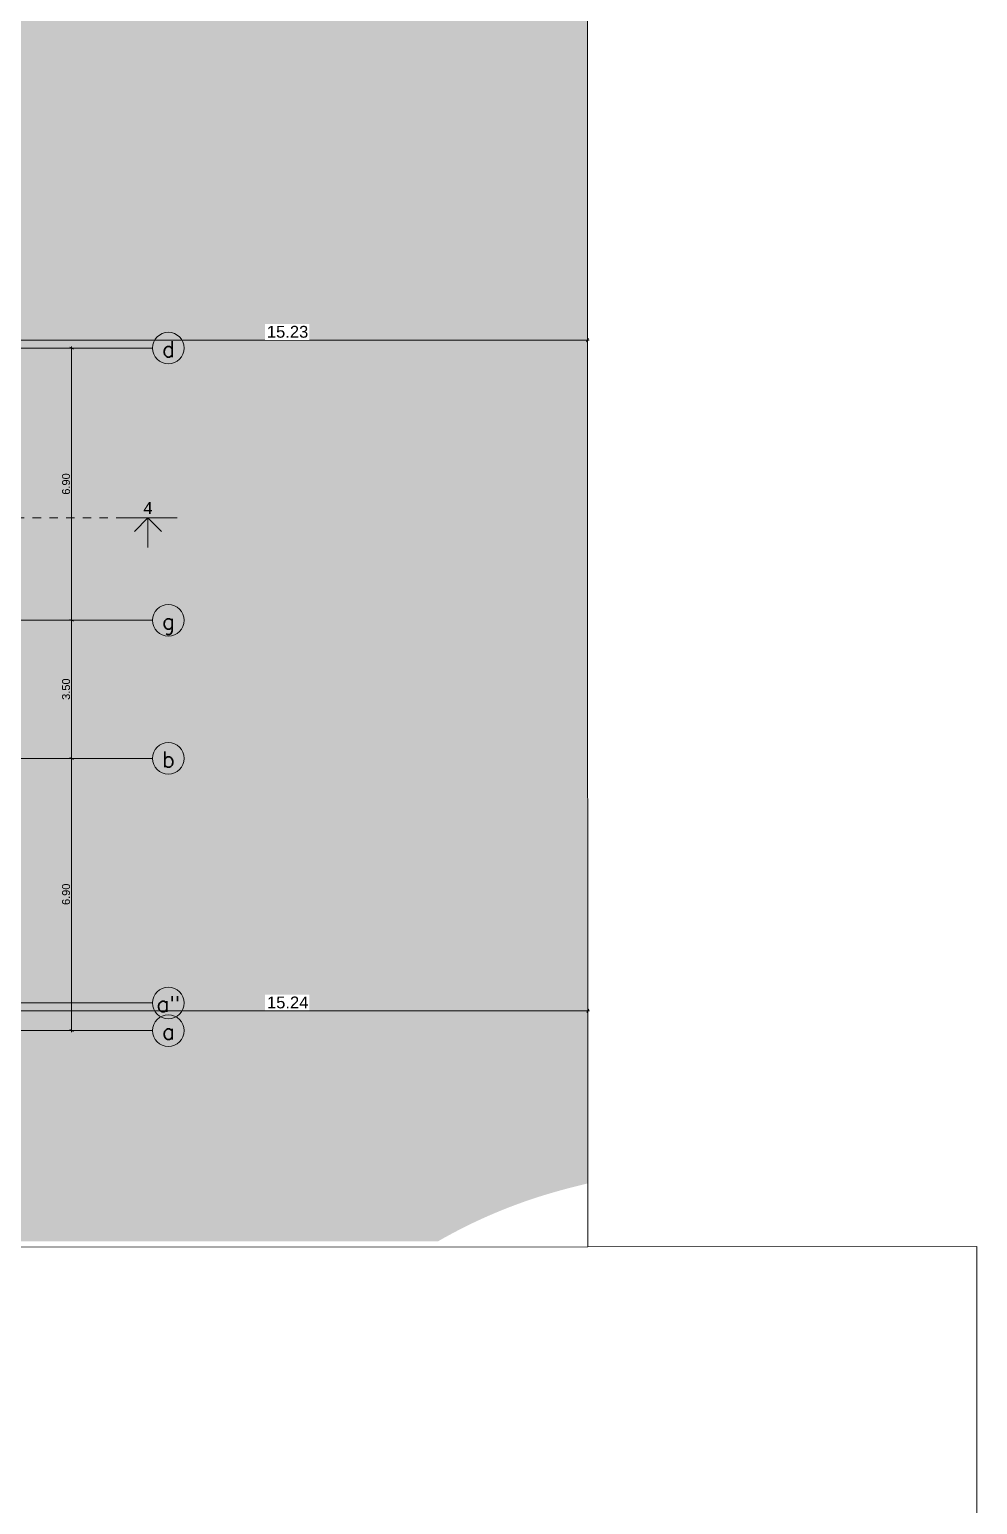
# Model space of a CAD drawing. Header units: millimetres. Extents: x 475616349 to 476941521, y 4620115302 to 4621446928.
# Drawn here: x 476540494 to 476564520, y 4620370351 to 4620407739 of the extents above; entities that cross this region are included whole.
import ezdxf

# ---------------------------------------------------------------- set-up
doc = ezdxf.new("R2010")
doc.units = ezdxf.units.MM
doc.header["$MEASUREMENT"] = 0
doc.set_wipeout_variables(frame=1)
doc.linetypes.add('Dashed', pattern=[423.333333, 211.666667, -211.666667])
doc.linetypes.add('Wipeout_Contour', pattern=[1000, 0, -1000])
for name, color, linetype, lineweight in [('0_Pen_No__42_Pen_No__250_Pen_No__5', 5, 'Continuous', 0), ('Annotation - Text_Pen_No__7_Pen_No__5', 5, 'Continuous', 0), ('New_._Pen_No__1', 1, 'Continuous', 0), ('New_shenobebi_Pen_No__1', 1, 'Continuous', 0), ('New_zoma_Pen_No__1', 1, 'Continuous', 0), ('New_ნავეთების კონტურები გრგ2_Pen_No__1', 1, 'Continuous', 0), ('zoma_Pen_No__142', 142, 'Continuous', 0), ('zoma_Pen_No__5_Pen_No__5', 5, 'Continuous', 0)]:
    doc.layers.add(name, color=color, linetype=linetype, lineweight=lineweight)
doc.layers.add('New_0_Pen_No__26', color=7, linetype='Continuous', lineweight=0, true_color=0x719730)
doc.layers.add('New_zoma', color=7, linetype='Continuous')
doc.layers.add('zoma', color=7, linetype='Continuous')
doc.styles.add('GENERATED_STYLE_1', font='arial.ttf')
doc.styles.add('GENERATED_STYLE_2', font='arial.ttf')
doc.dimstyles.new('GENERATED_STYLE__2', dxfattribs={"dimtxt": 200, "dimasz": 64.421331, "dimexe": 0.18, "dimexo": 3, "dimgap": 0.09, "dimtad": 1, "dimlfac": 0.001, "dimzin": 0, "dimdsep": 46, "dimtxsty": 'GENERATED_STYLE_2', "dimblk": 'ARROWHEAD_2', "dimblk1": 'ARROWHEAD_2', "dimblk2": 'ARROWHEAD_2', "dimcen": 0.09, "dimclrd": 142, "dimclre": 142, "dimclrt": 142, "dimadec": 0, "dimazin": 0, "dimtfac": 1, "dimtdec": 4, "dimtmove": 0, "dimatfit": 3, "dimfxl": 1, "dimtolj": 1, "dimtzin": 0, "dimarcsym": 0})
doc.dimstyles.new('GENERATED_STYLE__34', dxfattribs={"dimtxt": 300, "dimasz": 64.421331, "dimexe": 0.18, "dimexo": 3, "dimgap": 0.09, "dimtad": 1, "dimtih": 1, "dimtoh": 1, "dimlfac": 0.001, "dimzin": 0, "dimdsep": 46, "dimtxsty": 'GENERATED_STYLE_1', "dimblk": 'ARROWHEAD_2', "dimblk1": 'ARROWHEAD_2', "dimblk2": 'ARROWHEAD_2', "dimcen": 0.09, "dimclrd": 1, "dimclre": 1, "dimclrt": 1, "dimadec": 0, "dimazin": 0, "dimtfac": 1, "dimtdec": 4, "dimtmove": 0, "dimatfit": 3, "dimfxl": 1, "dimtolj": 1, "dimtzin": 0, "dimarcsym": 0})

# ---------------------------------------------------------------- blocks, each defined once
blk = doc.blocks.new('*D1227', base_point=(476577134, 4620325126))
at = {"layer": 'zoma_Pen_No__142', "color": 142, "linetype": 'Continuous', "lineweight": 0, "transparency": 16777216}
for p, q in [((476541626, 4620389263), (476541499, 4620389263)), ((476541520, 4620389288), (476541605, 4620389239)), ((476541562, 4620382363), (476541562, 4620389263)), ((476541520, 4620382388), (476541605, 4620382339)), ((476541626, 4620382363), (476541499, 4620382363)), ((476541562, 4620382322), (476541562, 4620382363))]:
    blk.add_line(p, q, dxfattribs=at)
at = {"layer": 'zoma_Pen_No__142', "color": 142, "lineweight": 0, "transparency": 16777216, "insert": (476541522, 4620385547), "char_height": 200, "attachment_point": 7, "rotation": 90, "style": 'GENERATED_STYLE_2'}
blk.add_mtext('\\A1;{\\pql;\\fArial CYR|b0|i0|c204|p34;6.90}', dxfattribs=at)
blk = doc.blocks.new('ARROWHEAD_2')
at = {"color": 0, "linetype": 'Continuous', "lineweight": 0}
for p, q in [((0, 0), (-1, 0)), ((-0.38, -0.66), (0.38, 0.66))]:
    blk.add_line(p, q, dxfattribs=at)
blk = doc.blocks.new('*D1228', base_point=(476577134, 4620325126))
at = {"layer": 'zoma_Pen_No__142', "color": 142, "linetype": 'Continuous', "lineweight": 0, "transparency": 16777216}
for p, q in [((476541626, 4620392763), (476541499, 4620392763)), ((476541520, 4620392788), (476541605, 4620392739)), ((476541562, 4620389263), (476541562, 4620392763)), ((476541626, 4620389263), (476541499, 4620389263)), ((476541520, 4620389288), (476541605, 4620389239))]:
    blk.add_line(p, q, dxfattribs=at)
at = {"layer": 'zoma_Pen_No__142', "color": 142, "lineweight": 0, "transparency": 16777216, "insert": (476541522, 4620390747), "char_height": 200, "attachment_point": 7, "rotation": 90, "style": 'GENERATED_STYLE_2'}
blk.add_mtext('\\A1;{\\pql;\\fArial CYR|b0|i0|c204|p34;3.50}', dxfattribs=at)
blk = doc.blocks.new('*D1229', base_point=(476577134, 4620325126))
at = {"layer": 'zoma_Pen_No__142', "color": 142, "linetype": 'Continuous', "lineweight": 0, "transparency": 16777216}
for p, q in [((476541626, 4620399663), (476541499, 4620399663)), ((476541605, 4620399639), (476541520, 4620399688)), ((476541562, 4620399663), (476541562, 4620399705)), ((476541562, 4620392763), (476541562, 4620399663)), ((476541626, 4620392763), (476541499, 4620392763)), ((476541520, 4620392788), (476541605, 4620392739))]:
    blk.add_line(p, q, dxfattribs=at)
at = {"layer": 'zoma_Pen_No__142', "color": 142, "lineweight": 0, "transparency": 16777216, "insert": (476541522, 4620395947), "char_height": 200, "attachment_point": 7, "rotation": 90, "style": 'GENERATED_STYLE_2'}
blk.add_mtext('\\A1;{\\pql;\\fArial CYR|b0|i0|c204|p34;6.90}', dxfattribs=at)
blk = doc.blocks.new('*D1277', base_point=(476577134, 4620325126))
at = {"layer": 'New_zoma_Pen_No__1', "color": 1, "linetype": 'Continuous', "lineweight": 0, "transparency": 16777216}
for p, q in [((476539366, 4620399863), (476539407, 4620399863)), ((476539432, 4620399906), (476539383, 4620399821)), ((476539407, 4620399800), (476539407, 4620399927)), ((476539407, 4620399863), (476554639, 4620399863)), ((476554614, 4620399821), (476554663, 4620399906)), ((476554639, 4620399800), (476554639, 4620399927)), ((476554639, 4620399863), (476554680, 4620399863))]:
    blk.add_line(p, q, dxfattribs=at)
at = {"color": 254, "linetype": 'Wipeout_Contour', "lineweight": 0, "ltscale": 18579642151.14968, "transparency": 16777216}
blk.add_wipeout([(476546460, 4620399873), (476547586, 4620399873), (476547586, 4620400273), (476546460, 4620400273)], dxfattribs=at).dxf.layer = 'New_zoma'
at = {"layer": 'New_zoma_Pen_No__1', "color": 1, "lineweight": 0, "transparency": 16777216, "insert": (476546510, 4620399923), "char_height": 300, "attachment_point": 7, "style": 'GENERATED_STYLE_1'}
blk.add_mtext('\\A1;{\\pql;\\fArial|b0|i0|c0|p34;15.23}', dxfattribs=at)
blk = doc.blocks.new('*D1278', base_point=(476577134, 4620325126))
at = {"layer": 'New_zoma_Pen_No__1', "color": 1, "linetype": 'Continuous', "lineweight": 0, "transparency": 16777216}
for p, q in [((476539366, 4620382863), (476539407, 4620382863)), ((476539432, 4620382906), (476539383, 4620382821)), ((476539407, 4620382800), (476539407, 4620382927)), ((476539407, 4620382863), (476554645, 4620382863)), ((476554621, 4620382821), (476554670, 4620382906)), ((476554645, 4620382800), (476554645, 4620382927)), ((476554645, 4620382863), (476554687, 4620382863))]:
    blk.add_line(p, q, dxfattribs=at)
at = {"color": 254, "linetype": 'Wipeout_Contour', "lineweight": 0, "ltscale": 18579574511.3233, "transparency": 16777216}
blk.add_wipeout([(476546463, 4620382873), (476547589, 4620382873), (476547589, 4620383273), (476546463, 4620383273)], dxfattribs=at).dxf.layer = 'New_zoma'
at = {"layer": 'New_zoma_Pen_No__1', "color": 1, "lineweight": 0, "transparency": 16777216, "insert": (476546513, 4620382923), "char_height": 300, "attachment_point": 7, "style": 'GENERATED_STYLE_1'}
blk.add_mtext('\\A1;{\\pql;\\fArial|b0|i0|c0|p34;15.24}', dxfattribs=at)

msp = doc.modelspace()

# ---------------------------------------------------------------- hatches: boundary and pattern name
at = {"layer": 'New_0_Pen_No__26', "linetype": 'Continuous', "lineweight": 0, "true_color": 0x384b18}
msp.add_hatch(color=79, dxfattribs=at).paths.add_polyline_path([(476554621.262, 4620445127.86), (476554627.882, 4620427983.348), (476538655.719, 4620427983.348), (476538655.719, 4620411683.348), (476554634.177, 4620411683.348), (476554637.714, 4620402523.13), (476554637.714, 4620380629.903), (476554637.272, 4620380629.903), (476554637.272, 4620378487.838, 0.012949757), (476553804.15, 4620378271.508, 0.061605958), (476550847.134, 4620377022.491), (476549280.082, 4620377022.491), (476539477.266, 4620377022.491), (476539477.211, 4620377022.491), (476528156.706, 4620377022.491), (476528156.706, 4620378552.269), (476539477.211, 4620378552.269), (476539477.211, 4620402523.13), (476532559.361, 4620402523.13), (476532559.361, 4620405717.052), (476490207.131, 4620405717.052), (476490207.131, 4620382163.476), (476485007.131, 4620382163.476), (476485007.131, 4620399770.68), (476441070.077, 4620399703.088, 0.040161798), (476444555.829, 4620400662.295, 0.026378818), (476450039.377, 4620403806.626, -0.031584176), (476452329.654, 4620405148.68, -0.096554113), (476454761.329, 4620405830.845, -0.037323798), (476456074.046, 4620405778.977, 0.000164223), (476456161.232, 4620405771.204, -0.000161508), (476456661.221, 4620405726.669, 0.010041272), (476460059.237, 4620405468.714, 0.030532622), (476463445.496, 4620405485.978, 0.073978584), (476468812.366, 4620406698.571, 0.061098294), (476473637.678, 4620409337.124, 0.02942608), (476476504.423, 4620411584.525, -0.145345202), (476478694.386, 4620415617.728), (476474783.207, 4620412952.901), (476471431.333, 4620410366.698, -0.060393974), (476467052.905, 4620408340.791, -0.09284429), (476459719.435, 4620407399.344, -0.040060251), (476456543.928, 4620407838.659, 0.228490375), (476448426.393, 4620405279.532, -0.167315252), (476438181.777, 4620401541.636, 0.134662448), (476431515.761, 4620400412.693, -0.082567786), (476428669.28, 4620399472.363, 0.091919875), (476424320.48, 4620397929.117, 0.035544569), (476422723.454, 4620396847.311, 0.008617236), (476421873.73, 4620396182.552, 0.00798598), (476421107.131, 4620395540.678, 0.012605413), (476419939.947, 4620394478.66, -0.182506676), (476417341.592, 4620392672.18, 0.016621804), (476405995.412, 4620390627.056), (476404013.581, 4620390445.613, 0.232278455), (476399242.9, 4620387482.791, -0.227844715), (476396858.731, 4620385351.063, 0.238962173), (476387731.793, 4620374868.355), (476375958.075, 4620374868.355), (476371235.274, 4620380118.079)])

# ---------------------------------------------------------------- linework, layer by layer
at = {"layer": '0_Pen_No__42_Pen_No__250_Pen_No__5', "color": 5, "linetype": 'Continuous', "lineweight": 0}
for centre in [(476544012.961, 4620392763.476), (476544012.961, 4620389263.476)]:
    msp.add_circle(centre, 400, dxfattribs=at)
at = {"layer": 'New_shenobebi_Pen_No__1', "color": 1, "linetype": 'Dashed', "lineweight": 0}
msp.add_lwpolyline([(476493160.331, 4620395359.178), (476544233.545, 4620395359.178)], dxfattribs=at)
at = {"layer": 'New_shenobebi_Pen_No__1', "color": 1, "linetype": 'Continuous', "lineweight": 0}
for points in [[(476542759.798, 4620395359.178), (476544233.545, 4620395359.178)], [(476543496.671, 4620395359.178), (476543155.526, 4620395018.033)], [(476543496.671, 4620395359.178), (476543496.671, 4620394606.181)], [(476543496.671, 4620395359.178), (476543837.816, 4620395018.033)]]:
    msp.add_lwpolyline(points, dxfattribs=at)
at = {"layer": 'New_ნავეთების კონტურები გრგ2_Pen_No__1', "color": 1, "linetype": 'Continuous', "lineweight": 0}
msp.add_lwpolyline([(476564514.017, 4620345373.866), (476564501.848, 4620376887.652), (476554647.614, 4620376883.847), (476538368.545, 4620376877.561), (476517738.119, 4620376869.595), (476517739.844, 4620372402.269), (476447337.996, 4620372391.946), (476447342.589, 4620365851.358, -0.37095272), (476453326.828, 4620359757.718), (476453335.202, 4620330929.585), (476554665.337, 4620330987.933), (476564519.57, 4620330991.738), (476564514.141, 4620345051.946)], format="xyb", dxfattribs=at)
at = {"layer": 'zoma_Pen_No__5_Pen_No__5', "color": 5, "linetype": 'Continuous', "lineweight": 0}
for p, q in [((476493726.58, 4620399663.476), (476543612.961, 4620399663.476)), ((476493726.58, 4620392763.476), (476543612.961, 4620392763.476)), ((476493726.58, 4620392763.476), (476543612.961, 4620392763.476)), ((476493726.58, 4620389263.476), (476543612.961, 4620389263.476)), ((476493726.58, 4620389263.476), (476543612.961, 4620389263.476)), ((476493726.58, 4620382363.476), (476543612.961, 4620382363.476)), ((476493726.58, 4620382363.476), (476543612.961, 4620382363.476))]:
    msp.add_line(p, q, dxfattribs=at)

# ---------------------------------------------------------------- texts
at = {"layer": 'Annotation - Text_Pen_No__7_Pen_No__5', "color": 5, "linetype": 'Continuous', "lineweight": 0, "char_height": 400, "attachment_point": 2}
for s, insert in [('\\A1;{\\pqc;\\Ftxt.shx;d}', (476544015.119, 4620399836.597)), ('\\A1;{\\pqc;\\Ftxt.shx;g}', (476544015.119, 4620392937.797)), ('\\A1;{\\pqc;\\Ftxt.shx;b}', (476544015.119, 4620389437.797)), ('\\A1;{\\pqc;\\Ftxt.shx;a\\Ftxt.shx;"}', (476544015.119, 4620383238.997)), ('\\A1;{\\pqc;\\Ftxt.shx;a}', (476544015.119, 4620382537.797))]:
    msp.add_mtext(s, dxfattribs=dict(at, insert=insert))
at = {"layer": 'New_._Pen_No__1', "color": 1, "linetype": 'Continuous', "lineweight": 0, "insert": (476543496.671, 4620395762.036), "char_height": 300, "attachment_point": 2, "style": 'GENERATED_STYLE_1'}
msp.add_mtext('\\A1;{\\pqc;\\fArial|b0|i0|c0|p34;4}', dxfattribs=at)

# ---------------------------------------------------------------- dimensions: what is measured, and where the dimension line sits
at = {"layer": 'zoma', "color": 142, "linetype": 'Continuous', "lineweight": 0}
for base, p1, p2, picture, middle in [((476541562.406, 4620399663.476), (476542091.121, 4620392763.476), (476541428.599, 4620399663.476), '*D1229', (476541422.406, 4620396207.183)), ((476541562.406, 4620392763.476), (476543014.494, 4620389263.476), (476542091.121, 4620392763.476), '*D1228', (476541422.406, 4620391007.183)), ((476541562.406, 4620389263.476), (476543014.494, 4620382363.476), (476543014.494, 4620389263.476), '*D1227', (476541422.406, 4620385807.183))]:
    dim = msp.add_linear_dim(base=base, p1=p1, p2=p2, angle=90, dimstyle='GENERATED_STYLE__2', dxfattribs=at)
    dim.commit()
    dim.dimension.update_dxf_attribs({"geometry": picture, "text_midpoint": middle, "dimtype": 160, "text_rotation": 90})

# ---------------------------------------------------------------- next in the draw order: dimensions: what is measured, and where the dimension line sits
at = {"layer": 'New_zoma', "color": 1, "linetype": 'Continuous', "lineweight": 0}
for base, p1, p2, picture, middle in [((476554638.741, 4620399863.476), (476539407.131, 4620399863.476), (476554638.741, 4620399863.495), '*D1277', (476547014.023, 4620400073.476)), ((476554645.305, 4620382863.476), (476539407.131, 4620382863.476), (476554645.305, 4620382863.476), '*D1278', (476547017.305, 4620383073.476))]:
    dim = msp.add_linear_dim(base=base, p1=p1, p2=p2, dimstyle='GENERATED_STYLE__34', dxfattribs=at)
    dim.commit()
    dim.dimension.update_dxf_attribs({"geometry": picture, "text_midpoint": middle, "dimtype": 160})

# ---------------------------------------------------------------- next in the draw order: linework, layer by layer
at = {"layer": '0_Pen_No__42_Pen_No__250_Pen_No__5', "color": 5, "linetype": 'Continuous', "lineweight": 0}
for centre in [(476544012.961, 4620399663.476), (476544012.961, 4620383063.476), (476544012.961, 4620382363.476)]:
    msp.add_circle(centre, 400, dxfattribs=at)
at = {"layer": 'New_ნავეთების კონტურები გრგ2_Pen_No__1', "color": 1, "linetype": 'Continuous', "lineweight": 0}
msp.add_lwpolyline([(476554621.262, 4620445127.86), (476371235.274, 4620380118.079), (476376109.675, 4620374699.84), (476413923.068, 4620374868.355), (476413960.37, 4620372368.503), (476447337.996, 4620372391.945), (476517739.844, 4620372402.269), (476517738.119, 4620376869.595), (476538368.545, 4620376877.561), (476554647.614, 4620376883.847)], close=True, dxfattribs=at)
msp.add_lwpolyline([(476554621.262, 4620445127.86), (476371235.274, 4620380118.079), (476376109.675, 4620374699.84), (476413923.068, 4620374868.355), (476413960.37, 4620372368.503), (476447337.996, 4620372391.945), (476517739.844, 4620372402.269), (476517738.119, 4620376869.595), (476538368.545, 4620376877.561), (476554647.614, 4620376883.847)], close=True, dxfattribs=at)
at = {"layer": 'zoma_Pen_No__5_Pen_No__5', "color": 5, "linetype": 'Continuous', "lineweight": 0}
for p, q in [((476493726.58, 4620399663.476), (476543612.961, 4620399663.476)), ((476525407.131, 4620383063.476), (476543612.961, 4620383063.476))]:
    msp.add_line(p, q, dxfattribs=at)

doc.saveas('drawing.dxf')
